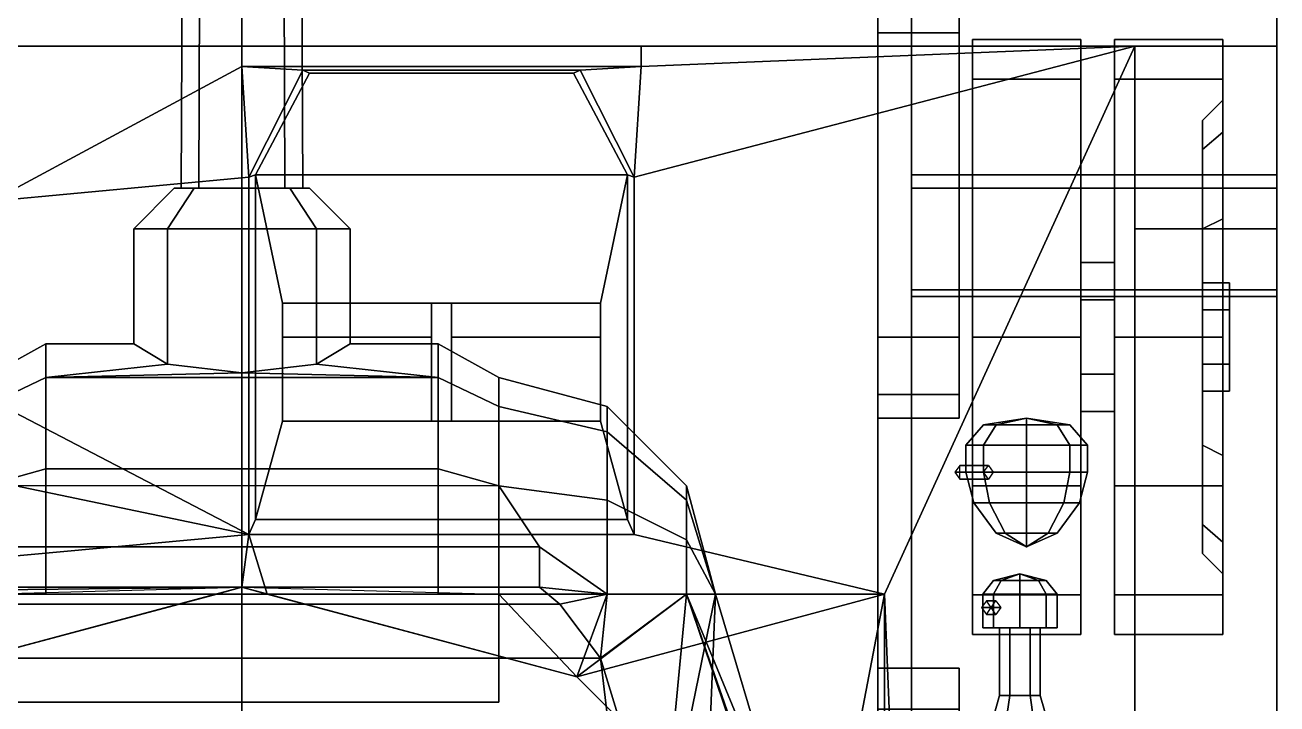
# Model space of a CAD drawing. Header units: millimetres. Extents: x -1.5 to 3, y -11.1 to 7.4.
# Drawn here: x -0.321 to 1.53, y 1.397 to 2.401 of the extents above; entities that cross this region are included whole.
import ezdxf

# ---------------------------------------------------------------- set-up
doc = ezdxf.new("R2010")
doc.units = ezdxf.units.MM
for name, color, linetype in [('gun', 1, 'Continuous'), ('mantlet', 5, 'Continuous'), ('mudguards', 6, 'Continuous'), ('tracks', 3, 'Continuous'), ('turret', 2, 'Continuous'), ('wheel', 2, 'Continuous')]:
    doc.layers.add(name, color=color, linetype=linetype)

msp = doc.modelspace()

# ---------------------------------------------------------------- linework, layer by layer
for points in [[(0.94, 2.37, 1.1), (0.94, 2.94, 0.77), (-0.94, 2.94, 0.77), (-0.94, 2.37, 1.1)], [(0.94, -2.96, 0.89), (0.94, -2.47, 0.4), (0.94, 2.47, 0.4), (0.94, 2.94, 0.67)], [(0.94, -2.7338, 1.08), (0.94, -2.96, 0.89), (0.94, 2.94, 0.77), (0.94, 2.4045, 1.08)], [(0.94, -2.96, 0.89), (0.94, 2.94, 0.67), (0.94, 2.94, 0.77), (0.94, -2.96, 0.89)], [(0.94, 2.47, 0.4), (0.94, -2.47, 0.4), (-0.94, -2.47, 0.4), (-0.94, 2.47, 0.4)], [(1.06, 2.39, 0.59), (1.06, 2.4506, 0.555), (0.94, 2.4506, 0.555), (0.94, 2.39, 0.59)], [(1.06, 2.4506, 0.485), (1.06, 2.39, 0.45), (0.94, 2.39, 0.45), (0.94, 2.4506, 0.485)], [(1.06, 2.4506, 0.555), (1.06, 2.39, 0.59), (1.06, 2.37, 0.45), (1.06, 2.39, 0.45)], [(1.06, 2.4506, 0.485), (1.06, 2.4506, 0.555), (1.06, 2.39, 0.45), (1.06, 2.4506, 0.485)], [(0.94, 2.39, 0.59), (0.94, 1.94, 0.59), (1.06, 1.94, 0.59), (1.06, 2.39, 0.59)], [(1.06, 2.39, 0.45), (1.06, 2.37, 0.45), (0.94, 2.37, 0.45), (0.94, 2.39, 0.45)], [(1.06, 1.94, 0.59), (1.06, 1.94, 0.35), (1.06, 2.37, 0.45), (1.06, 2.39, 0.59)], [(-0.43, 2.37, 1.1), (-0.37, 2.1411, 1.23), (0, 2.34, 1.117), (0, 2.37, 1.1)], [(0, 2.37, 1.1), (0, 2.34, 1.117), (0, 2.34, 1.15), (0, 2.37, 1.13)], [(0, 2.37, 1.13), (0, 2.34, 1.15), (0.59, 2.34, 1.15), (0.59, 2.37, 1.13)], [(0.59, 2.37, 1.13), (0.59, 2.37, 1.1), (0, 2.37, 1.1), (0, 2.37, 1.13)], [(0.58, 2.1763, 1.21), (0.58, 1.648, 1.51), (0.95, 1.56, 1.56), (1.32, 2.37, 1.1)], [(0.59, 2.34, 1.117), (0.58, 2.1763, 1.21), (1.32, 2.37, 1.1)], [(0.59, 2.34, 1.15), (0.59, 2.34, 1.117), (0.59, 2.37, 1.1), (0.59, 2.37, 1.13)], [(0.59, 2.37, 1.1), (0.59, 2.34, 1.117), (1.32, 2.37, 1.1)], [(1.06, 2.37, 0.45), (1.06, 1.94, 0.35), (0.94, 1.94, 0.35), (0.94, 2.37, 0.45)], [(0.99, 0.58, 1.5103), (1.32, -2.71, 1.1), (1.32, 2.37, 1.1), (0.95, 1.56, 1.56)], [(-0.37, 2.1411, 1.23), (-0.37, 2.1411, 1.23), (0.01, 2.1763, 1.21), (0, 2.34, 1.117)], [(0, 2.34, 1.15), (0, 2.34, 1.117), (0.59, 2.34, 1.117), (0.59, 2.34, 1.15)], [(0, 2.34, 1.117), (0.09, 2.3348, 1.12), (0.5, 2.3348, 1.12), (0.59, 2.34, 1.117)], [(0, 2.34, 1.117), (0.01, 2.1763, 1.21), (0.09, 2.3348, 1.12)], [(0.1, 2.33, 1.14), (0.09, 2.3348, 1.12), (0.01, 2.1763, 1.21), (0.02, 2.18, 1.23)], [(0.49, 2.33, 1.14), (0.5, 2.3348, 1.12), (0.09, 2.3348, 1.12), (0.1, 2.33, 1.14)], [(0.58, 2.1763, 1.21), (0.5, 2.3348, 1.12), (0.49, 2.33, 1.14), (0.57, 2.18, 1.23)], [(0.5, 2.3348, 1.12), (0.58, 2.1763, 1.21), (0.59, 2.34, 1.117)], [(0.57, 2.18, 1.23), (0.49, 2.33, 1.14), (0.1, 2.33, 1.14), (0.02, 2.18, 1.23)], [(-0.37, 2.1411, 1.23), (-0.43, 1.877, 1.38), (0.01, 1.648, 1.51), (0.01, 2.1763, 1.21)], [(0.02, 2.18, 1.23), (0.01, 2.1763, 1.21), (0.01, 1.648, 1.51), (0.02, 1.67, 1.51)], [(0.57, 1.67, 1.51), (0.57, 2.18, 1.23), (0.02, 2.18, 1.23), (0.02, 1.67, 1.51)], [(0.02, 2.18, 1.23), (0.02, 1.67, 1.51), (0.06, 1.8157, 1.43), (0.06, 1.99, 1.3343)], [(0.02, 2.18, 1.23), (0.06, 1.99, 1.3343), (0.53, 1.99, 1.3343), (0.57, 2.18, 1.23)], [(0.53, 1.99, 1.3343), (0.53, 1.8157, 1.43), (0.57, 1.67, 1.51), (0.57, 2.18, 1.23)], [(0.58, 1.648, 1.51), (0.58, 2.1763, 1.21), (0.57, 2.18, 1.23), (0.57, 1.67, 1.51)], [(0.94, 2.155, 0.4), (0.94, 1.94, 0.35), (0.94, 1.8551, 0.3851), (0.94, 1.849, 0.4)], [(1.32, 2.1, 1.1), (1.32, 0.75, 1.1), (1.32, 0.75, 1.27), (1.32, 2.1, 1.27)], [(1.53, 2.1, 1.27), (1.53, 2.1, 1.1), (1.32, 2.1, 1.1), (1.32, 2.1, 1.27)], [(1.32, 2.1, 1.27), (1.32, 0.75, 1.27), (1.53, 0.75, 1.27), (1.53, 2.1, 1.27)], [(1.53, 0.75, 1.27), (1.53, 0.75, 1.1), (1.53, 2.1, 1.1), (1.53, 2.1, 1.27)], [(0.06, 1.99, 1.4), (0.06, 1.99, 1.3343), (0.06, 1.8157, 1.43), (0.06, 1.94, 1.43)], [(0.28, 1.94, 1.43), (0.28, 1.99, 1.4), (0.06, 1.99, 1.4), (0.06, 1.94, 1.43)], [(0.28, 1.99, 1.4), (0.28, 1.99, 1.3343), (0.06, 1.99, 1.3343), (0.06, 1.99, 1.4)], [(0.28, 1.8157, 1.43), (0.28, 1.99, 1.3343), (0.28, 1.99, 1.4), (0.28, 1.94, 1.43)], [(0.28, 1.99, 1.3343), (0.28, 1.8157, 1.43), (0.31, 1.8157, 1.43), (0.31, 1.99, 1.3343)], [(0.53, 1.94, 1.43), (0.53, 1.99, 1.4), (0.31, 1.99, 1.4), (0.31, 1.94, 1.43)], [(0.31, 1.99, 1.4), (0.31, 1.99, 1.3343), (0.31, 1.8157, 1.43), (0.31, 1.94, 1.43)], [(0.53, 1.99, 1.4), (0.53, 1.99, 1.3343), (0.31, 1.99, 1.3343), (0.31, 1.99, 1.4)], [(0.53, 1.8157, 1.43), (0.53, 1.99, 1.3343), (0.53, 1.99, 1.4), (0.53, 1.94, 1.43)], [(0.06, 1.94, 1.43), (0.06, 1.8157, 1.43), (0.28, 1.8157, 1.43), (0.28, 1.94, 1.43)], [(0.31, 1.94, 1.43), (0.31, 1.8157, 1.43), (0.53, 1.8157, 1.43), (0.53, 1.94, 1.43)], [(1.06, 1.8551, 0.5549), (1.06, 1.94, 0.59), (0.94, 1.94, 0.59), (0.94, 1.8551, 0.5549)], [(1.06, 1.94, 0.35), (1.06, 1.8551, 0.3851), (0.94, 1.8551, 0.3851), (0.94, 1.94, 0.35)], [(1.06, 1.8551, 0.3851), (1.06, 1.94, 0.35), (1.06, 1.94, 0.59), (1.06, 1.8551, 0.5549)], [(0.01, 1.648, 1.51), (-0.43, 1.877, 1.38), (-0.58, 1.7713, 1.44)], [(1.06, 1.82, 0.47), (1.06, 1.8551, 0.5549), (0.94, 1.8551, 0.5549), (0.94, 1.82, 0.47)], [(1.06, 1.8551, 0.3851), (1.06, 1.82, 0.47), (0.94, 1.82, 0.47), (0.94, 1.8551, 0.3851)], [(1.06, 1.82, 0.47), (1.06, 1.8551, 0.3851), (1.06, 1.8551, 0.5549), (1.06, 1.82, 0.47)], [(0.06, 1.8157, 1.43), (0.02, 1.67, 1.51), (0.57, 1.67, 1.51), (0.53, 1.8157, 1.43)], [(1.16, 1.82, 1.52), (1.115, 1.81, 1.475), (1.0964, 1.81, 1.52), (1.16, 1.82, 1.52)], [(1.16, 1.82, 1.52), (1.0964, 1.81, 1.52), (1.115, 1.81, 1.565), (1.16, 1.82, 1.52)], [(1.16, 1.82, 1.52), (1.16, 1.81, 1.4564), (1.115, 1.81, 1.475), (1.16, 1.82, 1.52)], [(1.16, 1.82, 1.52), (1.115, 1.81, 1.565), (1.16, 1.81, 1.5836), (1.16, 1.82, 1.52)], [(1.16, 1.82, 1.52), (1.2236, 1.81, 1.52), (1.205, 1.81, 1.475), (1.16, 1.82, 1.52)], [(1.16, 1.82, 1.52), (1.205, 1.81, 1.475), (1.16, 1.81, 1.4564), (1.16, 1.82, 1.52)], [(1.16, 1.82, 1.52), (1.16, 1.81, 1.5836), (1.205, 1.81, 1.565), (1.16, 1.82, 1.52)], [(1.16, 1.82, 1.52), (1.205, 1.81, 1.565), (1.2236, 1.81, 1.52), (1.16, 1.82, 1.52)], [(1.115, 1.81, 1.475), (1.0964, 1.78, 1.4564), (1.07, 1.78, 1.52), (1.0964, 1.81, 1.52)], [(1.0964, 1.81, 1.52), (1.07, 1.78, 1.52), (1.0964, 1.78, 1.5836), (1.115, 1.81, 1.565)], [(1.16, 1.81, 1.4564), (1.16, 1.78, 1.43), (1.0964, 1.78, 1.4564), (1.115, 1.81, 1.475)], [(1.115, 1.81, 1.565), (1.0964, 1.78, 1.5836), (1.16, 1.78, 1.61), (1.16, 1.81, 1.5836)], [(1.205, 1.81, 1.475), (1.2236, 1.78, 1.4564), (1.16, 1.78, 1.43), (1.16, 1.81, 1.4564)], [(1.16, 1.81, 1.5836), (1.16, 1.78, 1.61), (1.2236, 1.78, 1.5836), (1.205, 1.81, 1.565)], [(1.2236, 1.81, 1.52), (1.25, 1.78, 1.52), (1.2236, 1.78, 1.4564), (1.205, 1.81, 1.475)], [(1.205, 1.81, 1.565), (1.2236, 1.78, 1.5836), (1.25, 1.78, 1.52), (1.2236, 1.81, 1.52)], [(1.0964, 1.78, 1.5836), (1.07, 1.78, 1.52), (1.07, 1.74, 1.52), (1.0964, 1.74, 1.5836)], [(1.07, 1.78, 1.52), (1.0964, 1.78, 1.4564), (1.0964, 1.74, 1.4564), (1.07, 1.74, 1.52)], [(1.16, 1.78, 1.61), (1.0964, 1.78, 1.5836), (1.0964, 1.74, 1.5836), (1.16, 1.74, 1.61)], [(1.0964, 1.78, 1.4564), (1.16, 1.78, 1.43), (1.16, 1.74, 1.43), (1.0964, 1.74, 1.4564)], [(1.2236, 1.78, 1.5836), (1.16, 1.78, 1.61), (1.16, 1.74, 1.61), (1.2236, 1.74, 1.5836)], [(1.16, 1.78, 1.43), (1.2236, 1.78, 1.4564), (1.2236, 1.74, 1.4564), (1.16, 1.74, 1.43)], [(1.25, 1.78, 1.52), (1.2236, 1.78, 1.5836), (1.2236, 1.74, 1.5836), (1.25, 1.74, 1.52)], [(1.2236, 1.78, 1.4564), (1.25, 1.78, 1.52), (1.25, 1.74, 1.52), (1.2236, 1.74, 1.4564)], [(0.01, 1.648, 1.51), (-0.58, 1.7713, 1.44), (-0.95, 1.56, 1.56)], [(1.0964, 1.74, 1.4705), (1.1034, 1.75, 1.4634), (1.061, 1.75, 1.421), (1.0539, 1.74, 1.4281)], [(1.1034, 1.73, 1.4634), (1.0964, 1.74, 1.4705), (1.0539, 1.74, 1.4281), (1.061, 1.73, 1.421)], [(1.1034, 1.75, 1.4634), (1.1105, 1.74, 1.4564), (1.061, 1.74, 1.4069), (1.061, 1.75, 1.421)], [(1.1105, 1.74, 1.4564), (1.1034, 1.73, 1.4634), (1.061, 1.73, 1.421), (1.061, 1.74, 1.4069)], [(1.0821, 1.695, 1.52), (1.07, 1.74, 1.52), (1.0964, 1.74, 1.4564), (1.1049, 1.695, 1.4649)], [(1.1049, 1.695, 1.5751), (1.0964, 1.74, 1.5836), (1.07, 1.74, 1.52), (1.0821, 1.695, 1.52)], [(1.1049, 1.695, 1.4649), (1.0964, 1.74, 1.4564), (1.16, 1.74, 1.43), (1.16, 1.695, 1.4421)], [(1.16, 1.695, 1.5979), (1.16, 1.74, 1.61), (1.0964, 1.74, 1.5836), (1.1049, 1.695, 1.5751)], [(1.16, 1.695, 1.4421), (1.16, 1.74, 1.43), (1.2236, 1.74, 1.4564), (1.2151, 1.695, 1.4649)], [(1.2151, 1.695, 1.5751), (1.2236, 1.74, 1.5836), (1.16, 1.74, 1.61), (1.16, 1.695, 1.5979)], [(1.2151, 1.695, 1.4649), (1.2236, 1.74, 1.4564), (1.25, 1.74, 1.52), (1.2379, 1.695, 1.52)], [(1.2379, 1.695, 1.52), (1.25, 1.74, 1.52), (1.2236, 1.74, 1.5836), (1.2151, 1.695, 1.5751)], [(1.115, 1.65, 1.52), (1.0821, 1.695, 1.52), (1.1049, 1.695, 1.4649), (1.1282, 1.65, 1.4882)], [(1.1282, 1.65, 1.5518), (1.1049, 1.695, 1.5751), (1.0821, 1.695, 1.52), (1.115, 1.65, 1.52)], [(1.1282, 1.65, 1.4882), (1.1049, 1.695, 1.4649), (1.16, 1.695, 1.4421), (1.16, 1.65, 1.475)], [(1.16, 1.65, 1.565), (1.16, 1.695, 1.5979), (1.1049, 1.695, 1.5751), (1.1282, 1.65, 1.5518)], [(1.16, 1.65, 1.475), (1.16, 1.695, 1.4421), (1.2151, 1.695, 1.4649), (1.1918, 1.65, 1.4882)], [(1.1918, 1.65, 1.5518), (1.2151, 1.695, 1.5751), (1.16, 1.695, 1.5979), (1.16, 1.65, 1.565)], [(1.1918, 1.65, 1.4882), (1.2151, 1.695, 1.4649), (1.2379, 1.695, 1.52), (1.205, 1.65, 1.52)], [(1.205, 1.65, 1.52), (1.2379, 1.695, 1.52), (1.2151, 1.695, 1.5751), (1.1918, 1.65, 1.5518)], [(0.02, 1.67, 1.51), (0.01, 1.648, 1.51), (0.58, 1.648, 1.51), (0.57, 1.67, 1.51)], [(0, 1.57, 1.5543), (0.01, 1.648, 1.51), (-0.95, 1.56, 1.56)], [(0.0373, 1.56, 1.56), (0.01, 1.648, 1.51), (0, 1.57, 1.5543)], [(0.01, 1.648, 1.51), (0.0373, 1.56, 1.56), (0.95, 1.56, 1.56), (0.58, 1.648, 1.51)], [(1.16, 1.63, 1.52), (1.115, 1.65, 1.52), (1.1282, 1.65, 1.4882), (1.16, 1.63, 1.52)], [(1.16, 1.63, 1.52), (1.1282, 1.65, 1.5518), (1.115, 1.65, 1.52), (1.16, 1.63, 1.52)], [(1.16, 1.63, 1.52), (1.1282, 1.65, 1.4882), (1.16, 1.65, 1.475), (1.16, 1.63, 1.52)], [(1.16, 1.63, 1.52), (1.16, 1.65, 1.565), (1.1282, 1.65, 1.5518), (1.16, 1.63, 1.52)], [(1.16, 1.63, 1.52), (1.16, 1.65, 1.475), (1.1918, 1.65, 1.4882), (1.16, 1.63, 1.52)], [(1.16, 1.63, 1.52), (1.1918, 1.65, 1.4882), (1.205, 1.65, 1.52), (1.16, 1.63, 1.52)], [(1.16, 1.63, 1.52), (1.205, 1.65, 1.52), (1.1918, 1.65, 1.5518), (1.16, 1.63, 1.52)], [(1.16, 1.63, 1.52), (1.1918, 1.65, 1.5518), (1.16, 1.65, 1.565), (1.16, 1.63, 1.52)], [(1.1111, 1.58, 1.34), (1.095, 1.56, 1.34), (1.1111, 1.56, 1.3789), (1.1225, 1.58, 1.3675)], [(1.1225, 1.58, 1.3125), (1.1111, 1.56, 1.3011), (1.095, 1.56, 1.34), (1.1111, 1.58, 1.34)], [(1.15, 1.59, 1.34), (1.1111, 1.58, 1.34), (1.1225, 1.58, 1.3675), (1.15, 1.59, 1.34)], [(1.15, 1.59, 1.34), (1.1225, 1.58, 1.3125), (1.1111, 1.58, 1.34), (1.15, 1.59, 1.34)], [(1.1225, 1.58, 1.3675), (1.1111, 1.56, 1.3789), (1.15, 1.56, 1.395), (1.15, 1.58, 1.3789)], [(1.15, 1.58, 1.3011), (1.15, 1.56, 1.285), (1.1111, 1.56, 1.3011), (1.1225, 1.58, 1.3125)], [(1.15, 1.59, 1.34), (1.1225, 1.58, 1.3675), (1.15, 1.58, 1.3789), (1.15, 1.59, 1.34)], [(1.15, 1.59, 1.34), (1.15, 1.58, 1.3011), (1.1225, 1.58, 1.3125), (1.15, 1.59, 1.34)], [(1.15, 1.59, 1.34), (1.15, 1.58, 1.3789), (1.1775, 1.58, 1.3675), (1.15, 1.59, 1.34)], [(1.15, 1.59, 1.34), (1.1775, 1.58, 1.3675), (1.1889, 1.58, 1.34), (1.15, 1.59, 1.34)], [(1.15, 1.59, 1.34), (1.1889, 1.58, 1.34), (1.1775, 1.58, 1.3125), (1.15, 1.59, 1.34)], [(1.15, 1.59, 1.34), (1.1775, 1.58, 1.3125), (1.15, 1.58, 1.3011), (1.15, 1.59, 1.34)], [(1.15, 1.58, 1.3789), (1.15, 1.56, 1.395), (1.1889, 1.56, 1.3789), (1.1775, 1.58, 1.3675)], [(1.1775, 1.58, 1.3125), (1.1889, 1.56, 1.3011), (1.15, 1.56, 1.285), (1.15, 1.58, 1.3011)], [(1.1775, 1.58, 1.3675), (1.1889, 1.56, 1.3789), (1.205, 1.56, 1.34), (1.1889, 1.58, 1.34)], [(1.1889, 1.58, 1.34), (1.205, 1.56, 1.34), (1.1889, 1.56, 1.3011), (1.1775, 1.58, 1.3125)], [(0, 1.57, 1.5543), (-0.95, 1.56, 1.56), (-0.0373, 1.56, 1.56)], [(-0.0373, 1.56, 1.56), (-0.95, 1.56, 1.56), (-0.495, 1.4374, 1.56)], [(0.95, 1.56, 1.56), (0.95, 1.56, 1.56), (0.0373, 1.56, 1.56), (0.495, 1.4374, 1.56)], [(0.95, 1.56, 1.56), (0.95, 1.56, 1.56), (0.495, 1.4374, 1.56), (0.8574, 1.075, 1.56)], [(0.95, 1.56, 1.56), (0.95, 1.56, 1.56), (0.8574, 1.075, 1.56), (0.95, 0.7293, 1.56)], [(0.95, 1.56, 1.56), (0.95, 1.56, 1.56), (0.95, 0.7293, 1.56), (0.99, 0.58, 1.5103)], [(1.1111, 1.51, 1.3011), (1.095, 1.51, 1.34), (1.095, 1.56, 1.34), (1.1111, 1.56, 1.3011)], [(1.095, 1.51, 1.34), (1.1111, 1.51, 1.3789), (1.1111, 1.56, 1.3789), (1.095, 1.56, 1.34)], [(1.15, 1.51, 1.285), (1.1111, 1.51, 1.3011), (1.1111, 1.56, 1.3011), (1.15, 1.56, 1.285)], [(1.1111, 1.51, 1.3789), (1.15, 1.51, 1.395), (1.15, 1.56, 1.395), (1.1111, 1.56, 1.3789)], [(1.1889, 1.51, 1.3011), (1.15, 1.51, 1.285), (1.15, 1.56, 1.285), (1.1889, 1.56, 1.3011)], [(1.15, 1.51, 1.395), (1.1889, 1.51, 1.3789), (1.1889, 1.56, 1.3789), (1.15, 1.56, 1.395)], [(1.205, 1.51, 1.34), (1.1889, 1.51, 1.3011), (1.1889, 1.56, 1.3011), (1.205, 1.56, 1.34)], [(1.1889, 1.51, 1.3789), (1.205, 1.51, 1.34), (1.205, 1.56, 1.34), (1.1889, 1.56, 1.3789)], [(1.1076, 1.54, 1.3117), (1.1146, 1.55, 1.3046), (1.1005, 1.55, 1.2905), (1.0934, 1.54, 1.2976)], [(1.1146, 1.53, 1.3046), (1.1076, 1.54, 1.3117), (1.0934, 1.54, 1.2976), (1.1005, 1.53, 1.2905)], [(1.1146, 1.55, 1.3046), (1.1217, 1.54, 1.2976), (1.1076, 1.54, 1.2834), (1.1005, 1.55, 1.2905)], [(1.1217, 1.54, 1.2976), (1.1146, 1.53, 1.3046), (1.1005, 1.53, 1.2905), (1.1076, 1.54, 1.2834)], [(1.1889, 1.51, 1.3011), (1.095, 1.51, 1.34), (1.1111, 1.51, 1.3011), (1.15, 1.51, 1.285)], [(1.205, 1.51, 1.34), (1.1111, 1.51, 1.3789), (1.095, 1.51, 1.34), (1.1889, 1.51, 1.3011)], [(1.1889, 1.51, 1.3789), (1.15, 1.51, 1.395), (1.1111, 1.51, 1.3789), (1.205, 1.51, 1.34)], [(1.135, 1.41, 1.314), (1.12, 1.41, 1.34), (1.12, 1.51, 1.34), (1.135, 1.51, 1.314)], [(1.12, 1.41, 1.34), (1.135, 1.41, 1.366), (1.135, 1.51, 1.366), (1.12, 1.51, 1.34)], [(1.165, 1.41, 1.314), (1.135, 1.41, 1.314), (1.135, 1.51, 1.314), (1.165, 1.51, 1.314)], [(1.135, 1.41, 1.366), (1.165, 1.41, 1.366), (1.165, 1.51, 1.366), (1.135, 1.51, 1.366)], [(1.18, 1.41, 1.34), (1.165, 1.41, 1.314), (1.165, 1.51, 1.314), (1.18, 1.51, 1.34)], [(1.165, 1.41, 1.366), (1.18, 1.41, 1.34), (1.18, 1.51, 1.34), (1.165, 1.51, 1.366)], [(1.06, 1.4506, 0.555), (1.06, 1.4506, 0.485), (0.94, 1.4506, 0.485), (0.94, 1.4506, 0.555)], [(1.06, 1.4506, 0.485), (1.06, 1.39, 0.45), (0.94, 1.39, 0.45), (0.94, 1.4506, 0.485)], [(1.06, 1.39, 0.59), (1.06, 1.4506, 0.555), (0.94, 1.4506, 0.555), (0.94, 1.39, 0.59)], [(1.06, 1.4506, 0.485), (1.06, 1.4506, 0.555), (1.06, 1.39, 0.45), (1.06, 1.4506, 0.485)], [(1.06, 1.4506, 0.555), (1.06, 1.39, 0.59), (1.06, 1.37, 0.45), (1.06, 1.39, 0.45)], [(1.135, 1.41, 1.366), (1.12, 1.41, 1.34), (1.1, 1.34, 1.34), (1.125, 1.34, 1.3833)], [(1.12, 1.41, 1.34), (1.135, 1.41, 1.314), (1.125, 1.34, 1.2967), (1.1, 1.34, 1.34)], [(1.165, 1.41, 1.366), (1.135, 1.41, 1.366), (1.125, 1.34, 1.3833), (1.175, 1.34, 1.3833)], [(1.135, 1.41, 1.314), (1.165, 1.41, 1.314), (1.175, 1.34, 1.2967), (1.125, 1.34, 1.2967)], [(1.18, 1.41, 1.34), (1.165, 1.41, 1.366), (1.175, 1.34, 1.3833), (1.2, 1.34, 1.34)], [(1.165, 1.41, 1.314), (1.18, 1.41, 1.34), (1.2, 1.34, 1.34), (1.175, 1.34, 1.2967)]]:
    msp.add_3dface(points)
at = {"layer": 'gun'}
for points in [[(-0.0636, 2.16, 1.9464), (-0.09, 2.16, 2.01), (-0.075, 5.29, 2.01), (-0.053, 5.29, 1.957)], [(-0.09, 2.16, 2.01), (-0.0636, 2.16, 2.0736), (-0.053, 5.29, 2.063), (-0.075, 5.29, 2.01)], [(0, 2.16, 1.92), (-0.0636, 2.16, 1.9464), (-0.053, 5.29, 1.957), (0, 5.29, 1.935)], [(-0.0636, 2.16, 2.0736), (0, 2.16, 2.1), (0, 5.29, 2.085), (-0.053, 5.29, 2.063)], [(0.0636, 2.16, 1.9464), (0, 2.16, 1.92), (0, 5.29, 1.935), (0.053, 5.29, 1.957)], [(0, 2.16, 2.1), (0.0636, 2.16, 2.0736), (0.053, 5.29, 2.063), (0, 5.29, 2.085)], [(0.09, 2.16, 2.01), (0.0636, 2.16, 1.9464), (0.053, 5.29, 1.957), (0.075, 5.29, 2.01)], [(0.0636, 2.16, 2.0736), (0.09, 2.16, 2.01), (0.075, 5.29, 2.01), (0.053, 5.29, 2.063)]]:
    msp.add_3dface(points, dxfattribs=at)
at = {"layer": 'mantlet', "extrusion": (-1, 0, 0)}
for p, q in [((-0.11, 1.93, 2.01), (-0.11, 1.93, 2.01)), ((0.11, 1.93, 2.01), (0.11, 1.93, 2.01))]:
    msp.add_line(p, q, dxfattribs=at)
at = {"layer": 'mantlet'}
for points in [[(-0.11, 2.1, 1.8969), (-0.16, 2.1, 2.01), (-0.1, 2.16, 2.01), (-0.0707, 2.16, 1.9393)], [(-0.16, 2.1, 2.01), (-0.11, 2.1, 2.1231), (-0.0707, 2.16, 2.0807), (-0.1, 2.16, 2.01)], [(0, 2.1, 1.85), (-0.11, 2.1, 1.8969), (-0.0707, 2.16, 1.9393), (0, 2.16, 1.91)], [(-0.11, 2.1, 2.1231), (0, 2.1, 2.17), (0, 2.16, 2.11), (-0.0707, 2.16, 2.0807)], [(-0.1, 2.16, 2.01), (-0.0707, 2.16, 2.0807), (-0.0636, 2.16, 2.0736), (-0.09, 2.16, 2.01)], [(-0.0707, 2.16, 1.9393), (-0.1, 2.16, 2.01), (-0.09, 2.16, 2.01), (-0.0636, 2.16, 1.9464)], [(-0.0707, 2.16, 2.0807), (0, 2.16, 2.11), (0, 2.16, 2.1), (-0.0636, 2.16, 2.0736)], [(0, 2.16, 1.91), (-0.0707, 2.16, 1.9393), (-0.0636, 2.16, 1.9464), (0, 2.16, 1.92)], [(0.11, 2.1, 1.8969), (0, 2.1, 1.85), (0, 2.16, 1.91), (0.0707, 2.16, 1.9393)], [(0, 2.1, 2.17), (0.11, 2.1, 2.1231), (0.0707, 2.16, 2.0807), (0, 2.16, 2.11)], [(0.0707, 2.16, 1.9393), (0, 2.16, 1.91), (0, 2.16, 1.92), (0.0636, 2.16, 1.9464)], [(0, 2.16, 2.11), (0.0707, 2.16, 2.0807), (0.0636, 2.16, 2.0736), (0, 2.16, 2.1)], [(0.1, 2.16, 2.01), (0.0707, 2.16, 1.9393), (0.0636, 2.16, 1.9464), (0.09, 2.16, 2.01)], [(0.0707, 2.16, 2.0807), (0.1, 2.16, 2.01), (0.09, 2.16, 2.01), (0.0636, 2.16, 2.0736)], [(0.16, 2.1, 2.01), (0.11, 2.1, 1.8969), (0.0707, 2.16, 1.9393), (0.1, 2.16, 2.01)], [(0.11, 2.1, 2.1231), (0.16, 2.1, 2.01), (0.1, 2.16, 2.01), (0.0707, 2.16, 2.0807)], [(-0.11, 2.1, 2.1231), (-0.16, 2.1, 2.01), (-0.16, 1.93, 2.01), (-0.11, 1.8997, 2.1231)], [(-0.16, 2.1, 2.01), (-0.11, 2.1, 1.8969), (-0.11, 1.8997, 1.8969), (-0.16, 1.93, 2.01)], [(0, 2.1, 2.17), (-0.11, 2.1, 2.1231), (-0.11, 1.8997, 2.1231), (0, 1.8871, 2.17)], [(-0.11, 2.1, 1.8969), (0, 2.1, 1.85), (0, 1.8871, 1.85), (-0.11, 1.8997, 1.8969)], [(0.11, 2.1, 2.1231), (0, 2.1, 2.17), (0, 1.8871, 2.17), (0.11, 1.8997, 2.1231)], [(0, 2.1, 1.85), (0.11, 2.1, 1.8969), (0.11, 1.8997, 1.8969), (0, 1.8871, 1.85)], [(0.16, 2.1, 2.01), (0.11, 2.1, 2.1231), (0.11, 1.8997, 2.1231), (0.16, 1.93, 2.01)], [(0.11, 2.1, 1.8969), (0.16, 2.1, 2.01), (0.16, 1.93, 2.01), (0.11, 1.8997, 1.8969)], [(-0.29, 1.8804, 2.195), (-0.29, 1.93, 2.01), (-0.38, 1.88, 2.01), (-0.38, 1.8371, 2.17)], [(-0.29, 1.93, 2.01), (-0.29, 1.8804, 1.825), (-0.38, 1.8371, 1.85), (-0.38, 1.88, 2.01)], [(-0.11, 1.8997, 2.1231), (-0.16, 1.93, 2.01), (-0.29, 1.93, 2.01), (-0.29, 1.8804, 2.195)], [(-0.16, 1.93, 2.01), (-0.11, 1.8997, 1.8969), (-0.29, 1.8804, 1.825), (-0.29, 1.93, 2.01)], [(0.29, 1.8804, 2.195), (0.29, 1.93, 2.01), (0.16, 1.93, 2.01), (0.11, 1.8997, 2.1231)], [(0.29, 1.93, 2.01), (0.29, 1.8804, 1.825), (0.11, 1.8997, 1.8969), (0.16, 1.93, 2.01)], [(0.38, 1.8371, 2.17), (0.38, 1.88, 2.01), (0.29, 1.93, 2.01), (0.29, 1.8804, 2.195)], [(0.38, 1.88, 2.01), (0.38, 1.8371, 1.85), (0.29, 1.8804, 1.825), (0.29, 1.93, 2.01)], [(0, 1.8871, 2.17), (0, 1.8871, 2.17), (-0.11, 1.8997, 2.1231), (-0.29, 1.8804, 2.195)], [(-0.11, 1.8997, 1.8969), (0, 1.8871, 1.85), (-0.29, 1.8804, 1.825)], [(0.29, 1.8804, 2.195), (0.29, 1.8804, 2.195), (0.11, 1.8997, 2.1231), (0, 1.8871, 2.17)], [(0.11, 1.8997, 1.8969), (0.29, 1.8804, 1.825), (0, 1.8871, 1.85)], [(-0.29, 1.8804, 1.825), (-0.29, 1.745, 1.71), (-0.38, 1.72, 1.7329), (-0.38, 1.8371, 1.85)], [(-0.29, 1.745, 2.31), (-0.29, 1.8804, 2.195), (-0.38, 1.8371, 2.17), (-0.38, 1.72, 2.2871)], [(0.29, 1.8804, 2.195), (0.29, 1.8804, 2.195), (0, 1.8871, 2.17), (-0.29, 1.8804, 2.195)], [(0, 1.8871, 1.85), (0.29, 1.8804, 1.825), (-0.29, 1.8804, 1.825)], [(0.29, 1.745, 2.31), (0.29, 1.8804, 2.195), (-0.29, 1.8804, 2.195), (-0.29, 1.745, 2.31)], [(0.29, 1.8804, 1.825), (0.29, 1.745, 1.71), (-0.29, 1.745, 1.71), (-0.29, 1.8804, 1.825)], [(0.38, 1.72, 2.2871), (0.38, 1.8371, 2.17), (0.29, 1.8804, 2.195), (0.29, 1.745, 2.31)], [(0.38, 1.8371, 1.85), (0.38, 1.72, 1.7329), (0.29, 1.745, 1.71), (0.29, 1.8804, 1.825)], [(-0.29, 1.56, 2.33), (-0.29, 1.745, 2.31), (-0.38, 1.72, 2.2871), (-0.38, 1.56, 2.33)], [(-0.29, 1.745, 1.71), (-0.29, 1.56, 1.69), (-0.38, 1.56, 1.69), (-0.38, 1.72, 1.7329)], [(0.29, 1.56, 2.33), (0.29, 1.745, 2.31), (-0.29, 1.745, 2.31), (-0.29, 1.56, 2.33)], [(0.29, 1.745, 1.71), (0.29, 1.56, 1.69), (-0.29, 1.56, 1.69), (-0.29, 1.745, 1.71)], [(0.38, 1.56, 2.33), (0.38, 1.72, 2.2871), (0.29, 1.745, 2.31), (0.29, 1.56, 2.33)], [(0.38, 1.72, 1.7329), (0.38, 1.56, 1.69), (0.29, 1.56, 1.69), (0.29, 1.745, 1.71)], [(0.38, 1.4, 2.2871), (0.38, 1.56, 2.33), (-0.38, 1.56, 2.33), (-0.38, 1.4, 2.2871)], [(0.38, 1.56, 1.69), (0.38, 1.4, 1.7329), (-0.38, 1.4, 1.7329), (-0.38, 1.56, 1.69)]]:
    msp.add_3dface(points, dxfattribs=at)
at = {"layer": 'mudguards', "extrusion": (-1, 0, 0)}
for p, q in [((0, 7.433, -11.0701), (0, -3.2589, -11.0701)), ((0, -3.2589, -19.2133), (0, 7.433, -19.2133)), ((0, 3.655, 2.606), (0, -3.1074, 2.606)), ((0, -3.1074, -5.94), (0, 3.655, -5.94))]:
    msp.add_line(p, q, dxfattribs=at)
at = {"layer": 'mudguards'}
for points in [[(0.94, 2.86, 1.08), (0.94, 2.4045, 1.08), (0.94, 2.37, 1.1), (0.94, 2.88, 1.1)], [(0.94, 2.88, 1.1), (0.94, 2.37, 1.1), (1.53, 2.37, 1.1), (1.53, 2.88, 1.1)], [(1.53, -2.71, 1.1), (1.53, -2.74, 1.08), (1.53, 2.86, 1.08), (1.53, 2.88, 1.1)], [(1.53, 2.86, 1.08), (1.53, -2.74, 1.08), (0.94, -2.7338, 1.08), (0.94, 2.86, 1.08)], [(1.32, 2.37, 1.1), (1.32, 2.1, 1.1), (1.53, 2.1, 1.1), (1.53, 2.37, 1.1)]]:
    msp.add_3dface(points, dxfattribs=at)
at = {"layer": 'tracks'}
for points in [[(0.99, 2.81, 0.34), (0.99, 2.18, 0.05), (0.99, 2.16, 0.08), (0.99, 2.78, 0.38)], [(1.53, 2.81, 0.34), (1.53, 2.18, 0.05), (0.99, 2.18, 0.05), (0.99, 2.81, 0.34)], [(1.53, 2.16, 0.08), (1.53, 2.18, 0.05), (1.53, 2.81, 0.34), (1.53, 2.78, 0.38)], [(0.99, 2.78, 0.38), (0.99, 2.16, 0.08), (1.53, 2.16, 0.08), (1.53, 2.78, 0.38)], [(0.99, 2, 0.93), (0.99, 2.43, 0.94), (0.99, 2.43, 0.9), (0.99, 2, 0.89)], [(1.53, 2, 0.93), (1.53, 2.43, 0.94), (0.99, 2.43, 0.94), (0.99, 2, 0.93)], [(0.99, 2, 0.89), (0.99, 2.43, 0.9), (1.53, 2.43, 0.9), (1.53, 2, 0.89)], [(1.53, 2.43, 0.9), (1.53, 2.43, 0.94), (1.53, 2, 0.93), (1.53, 2, 0.89)], [(0.99, 2.18, 0.05), (0.99, 2.01), (0.99, 2.01, 0.04), (0.99, 2.16, 0.08)], [(1.53, 2.18, 0.05), (1.53, 2.01), (0.99, 2.01), (0.99, 2.18, 0.05)], [(1.53, 2.01, 0.04), (1.53, 2.01), (1.53, 2.18, 0.05), (1.53, 2.16, 0.08)], [(0.99, 2.16, 0.08), (0.99, 2.01, 0.04), (1.53, 2.01, 0.04), (1.53, 2.16, 0.08)], [(0.99, 2.01), (0.99, -1.92), (0.99, -1.92, 0.04), (0.99, 2.01, 0.04)], [(1.53, 2.01), (1.53, -1.92), (0.99, -1.92), (0.99, 2.01)], [(0.99, 2.01, 0.04), (0.99, -1.92, 0.04), (1.53, -1.92, 0.04), (1.53, 2.01, 0.04)], [(0.99, -1.01, 0.89), (0.99, 2, 0.89), (1.53, 2, 0.89), (1.53, -1.01, 0.89)], [(0.99, -1.01, 0.93), (0.99, 2, 0.93), (0.99, 2, 0.89), (0.99, -1.01, 0.89)], [(1.53, -1.01, 0.93), (1.53, 2, 0.93), (0.99, 2, 0.93), (0.99, -1.01, 0.93)], [(1.53, -1.92, 0.04), (1.53, -1.92), (1.53, 2.01), (1.53, 2.01, 0.04)], [(1.53, 2, 0.89), (1.53, 2, 0.93), (1.53, -1.01, 0.93), (1.53, -1.01, 0.89)]]:
    msp.add_3dface(points, dxfattribs=at)
at = {"layer": 'turret'}
for points in [[(0.54, 1.8, 1.8714), (0.38, 1.8371, 1.85), (0.38, 1.88, 2.01), (0.54, 1.8371, 2.01)], [(0.54, 1.8371, 2.01), (0.38, 1.88, 2.01), (0.38, 1.8371, 2.17), (0.54, 1.8, 2.1486)], [(0.54, 1.8, 2.1486), (0.38, 1.8371, 2.17), (0.38, 1.72, 2.2871), (0.54, 1.6986, 2.25)], [(0.54, 1.6986, 1.77), (0.38, 1.72, 1.7329), (0.38, 1.8371, 1.85), (0.54, 1.8, 1.8714)], [(0.6571, 1.6986, 1.93), (0.54, 1.8, 1.8714), (0.54, 1.8371, 2.01), (0.6571, 1.72, 2.01)], [(0.6571, 1.72, 2.01), (0.54, 1.8371, 2.01), (0.54, 1.8, 2.1486), (0.6571, 1.6986, 2.09)], [(0.6571, 1.6986, 2.09), (0.54, 1.8, 2.1486), (0.54, 1.6986, 2.25), (0.6571, 1.64, 2.1486)], [(0.6571, 1.64, 1.8714), (0.54, 1.6986, 1.77), (0.54, 1.8, 1.8714), (0.6571, 1.6986, 1.93)], [(0.38, 1.72, 2.2871), (-0.38, 1.72, 2.2871), (-0.44, 1.63, 2.355), (0.44, 1.63, 2.355)], [(0.54, 1.6986, 2.25), (0.38, 1.72, 2.2871), (0.44, 1.63, 2.355), (0.54, 1.56, 2.2871)], [(0.54, 1.56, 1.7329), (0.38, 1.56, 1.69), (0.38, 1.72, 1.7329), (0.54, 1.6986, 1.77)], [(0.7, 1.56, 2.01), (0.6571, 1.6986, 1.93), (0.6571, 1.72, 2.01), (0.7, 1.56, 2.01)], [(0.7, 1.56, 2.01), (0.6571, 1.72, 2.01), (0.6571, 1.6986, 2.09), (0.7, 1.56, 2.01)], [(0.6571, 1.64, 2.1486), (0.54, 1.6986, 2.25), (0.54, 1.56, 2.2871), (0.6571, 1.56, 2.17)], [(0.6571, 1.56, 1.85), (0.54, 1.56, 1.7329), (0.54, 1.6986, 1.77), (0.6571, 1.64, 1.8714)], [(0.7, 1.56, 2.01), (0.6571, 1.64, 1.8714), (0.6571, 1.6986, 1.93), (0.7, 1.56, 2.01)], [(0.7, 1.56, 2.01), (0.6571, 1.6986, 2.09), (0.6571, 1.64, 2.1486), (0.7, 1.56, 2.01)], [(0.44, 1.63, 2.355), (-0.44, 1.63, 2.355), (-0.44, 1.57, 2.36), (0.44, 1.57, 2.36)], [(0.44, 1.57, 2.36), (0.54, 1.56, 2.2871), (0.44, 1.63, 2.355), (0.44, 1.57, 2.36)], [(0.7, 1.56, 2.01), (0.6571, 1.56, 1.85), (0.6571, 1.64, 1.8714), (0.7, 1.56, 2.01)], [(0.7, 1.56, 2.01), (0.6571, 1.64, 2.1486), (0.6571, 1.56, 2.17), (0.7, 1.56, 2.01)], [(0, 1.57, 1.71), (-0.495, 1.4374, 1.71), (-0.38, 1.56, 1.69), (0, 1.57, 1.71)], [(-0.0373, 1.56, 1.56), (-0.495, 1.4374, 1.56), (-0.495, 1.4374, 1.71), (-0.0373, 1.56, 1.71)], [(0.44, 1.57, 2.36), (-0.44, 1.57, 2.36), (-0.47, 1.545, 2.36), (0.47, 1.545, 2.36)], [(0, 1.57, 1.5543), (-0.0373, 1.56, 1.56), (-0.0373, 1.56, 1.71), (0, 1.57, 1.71)], [(0.0373, 1.56, 1.56), (0, 1.57, 1.5543), (0, 1.57, 1.71), (0.0373, 1.56, 1.71)], [(0.495, 1.4374, 1.71), (0, 1.57, 1.71), (0.38, 1.56, 1.69)], [(0.495, 1.4374, 1.56), (0.0373, 1.56, 1.56), (0.0373, 1.56, 1.71), (0.495, 1.4374, 1.71)], [(0.38, 1.56, 1.69), (0.54, 1.56, 1.7329), (0.495, 1.4374, 1.71)], [(0.47, 1.545, 2.36), (0.54, 1.56, 2.2871), (0.44, 1.57, 2.36), (0.47, 1.545, 2.36)], [(0.53, 1.465, 2.38), (0.54, 1.56, 2.2871), (0.47, 1.545, 2.36), (0.53, 1.465, 2.38)], [(0.54, 1.56, 1.7329), (0.6571, 1.56, 1.85), (0.495, 1.4374, 1.71)], [(0.495, 1.4374, 1.71), (0.6571, 1.56, 1.85), (0.8574, 1.075, 1.71)], [(0.62, 1.17, 2.43), (0.6571, 1.56, 2.17), (0.53, 1.465, 2.38), (0.62, 1.17, 2.43)], [(0.53, 1.465, 2.38), (0.6571, 1.56, 2.17), (0.54, 1.56, 2.2871), (0.53, 1.465, 2.38)], [(0.7, 1.56, 2.01), (0.62, 1.17, 2.43), (0.6767, 0.989, 2.43), (0.7, 1.56, 2.01)], [(0.7, 1.56, 2.01), (0.6571, 1.56, 2.17), (0.62, 1.17, 2.43), (0.7, 1.56, 2.01)], [(0.95, 0.72, 1.85), (0.6571, 1.56, 1.85), (0.7, 1.56, 2.01), (0.95, 0.72, 1.85)], [(0.6571, 1.56, 1.85), (0.95, 0.72, 1.85), (0.99, 0.58, 1.71)], [(0.8574, 1.075, 1.71), (0.6571, 1.56, 1.85), (0.99, 0.58, 1.71)], [(0.95, 0.72, 1.85), (0.7, 1.56, 2.01), (0.6767, 0.989, 2.43), (0.83, 0.5, 2.43)], [(0.47, 1.545, 2.36), (-0.47, 1.545, 2.36), (-0.53, 1.465, 2.38), (0.53, 1.465, 2.38)], [(0.53, 1.465, 2.38), (-0.53, 1.465, 2.38), (-0.565, 1.17, 2.43), (0.565, 1.17, 2.43)], [(0.565, 1.17, 2.43), (0.62, 1.17, 2.43), (0.53, 1.465, 2.38)], [(0.8574, 1.075, 1.56), (0.495, 1.4374, 1.56), (0.495, 1.4374, 1.71), (0.8574, 1.075, 1.71)]]:
    msp.add_3dface(points, dxfattribs=at)
at = {"layer": 'wheel'}
for points in [[(1.08, 1.72, 0.8511), (1.08, 2.3211, 0.69), (1.08, 2.38, 0.47), (1.08, 1.5589, 0.69)], [(1.24, 2.38, 0.47), (1.24, 2.3211, 0.25), (1.08, 2.3211, 0.25), (1.08, 2.38, 0.47)], [(1.24, 2.3211, 0.69), (1.24, 2.38, 0.47), (1.08, 2.38, 0.47), (1.08, 2.3211, 0.69)], [(1.08, 1.5589, 0.69), (1.08, 2.38, 0.47), (1.08, 2.3211, 0.25), (1.08, 1.5, 0.47)], [(1.24, 2.38, 0.47), (1.24, 1.5589, 0.25), (1.24, 1.72, 0.0889), (1.24, 2.3211, 0.25)], [(1.24, 2.3211, 0.69), (1.24, 1.5, 0.47), (1.24, 1.5589, 0.25), (1.24, 2.38, 0.47)], [(1.29, 2.16, 0.0889), (1.29, 2.3211, 0.69), (1.29, 2.38, 0.47), (1.29, 2.3211, 0.25)], [(1.45, 2.38, 0.47), (1.45, 2.3211, 0.25), (1.29, 2.3211, 0.25), (1.29, 2.38, 0.47)], [(1.45, 2.3211, 0.69), (1.45, 2.38, 0.47), (1.29, 2.38, 0.47), (1.29, 2.3211, 0.69)], [(1.45, 2.29, 0.47), (1.45, 2.2431, 0.295), (1.45, 2.3211, 0.25), (1.45, 2.38, 0.47)], [(1.45, 2.2431, 0.645), (1.45, 2.29, 0.47), (1.45, 2.38, 0.47), (1.45, 2.3211, 0.69)], [(1.24, 2.3211, 0.25), (1.24, 2.16, 0.0889), (1.08, 2.16, 0.0889), (1.08, 2.3211, 0.25)], [(1.08, 1.5, 0.47), (1.08, 2.3211, 0.25), (1.08, 2.16, 0.0889), (1.08, 1.5589, 0.25)], [(1.08, 1.94, 0.91), (1.08, 2.16, 0.8511), (1.08, 2.3211, 0.69), (1.08, 1.72, 0.8511)], [(1.24, 2.16, 0.8511), (1.24, 2.3211, 0.69), (1.08, 2.3211, 0.69), (1.08, 2.16, 0.8511)], [(1.24, 2.3211, 0.25), (1.24, 1.72, 0.0889), (1.24, 1.94, 0.03), (1.24, 2.16, 0.0889)], [(1.24, 2.16, 0.8511), (1.24, 1.5589, 0.69), (1.24, 1.5, 0.47), (1.24, 2.3211, 0.69)], [(1.29, 1.94, 0.03), (1.29, 2.16, 0.8511), (1.29, 2.3211, 0.69), (1.29, 2.16, 0.0889)], [(1.45, 2.16, 0.8511), (1.45, 2.3211, 0.69), (1.29, 2.3211, 0.69), (1.29, 2.16, 0.8511)], [(1.45, 2.3211, 0.25), (1.45, 2.16, 0.0889), (1.29, 2.16, 0.0889), (1.29, 2.3211, 0.25)], [(1.45, 2.2431, 0.295), (1.45, 2.115, 0.1669), (1.45, 2.16, 0.0889), (1.45, 2.3211, 0.25)], [(1.45, 2.115, 0.7731), (1.45, 2.2431, 0.645), (1.45, 2.3211, 0.69), (1.45, 2.16, 0.8511)], [(1.45, 2.29, 0.47), (1.45, 2.2431, 0.645), (1.42, 2.2171, 0.63), (1.42, 2.26, 0.47)], [(1.45, 2.2431, 0.295), (1.45, 2.29, 0.47), (1.42, 2.26, 0.47), (1.42, 2.2171, 0.31)], [(1.42, 2.02, 0.47), (1.42, 2.02, 0.47), (1.42, 2.26, 0.47), (1.42, 2.2171, 0.63)], [(1.42, 2.02, 0.47), (1.42, 1.98, 0.4007), (1.42, 2.2171, 0.31), (1.42, 2.26, 0.47)], [(1.45, 2.115, 0.1669), (1.45, 2.2431, 0.295), (1.42, 2.2171, 0.31), (1.42, 2.1, 0.1929)], [(1.45, 2.2431, 0.645), (1.45, 2.115, 0.7731), (1.42, 2.1, 0.7471), (1.42, 2.2171, 0.63)], [(1.42, 1.98, 0.4007), (1.42, 1.98, 0.4007), (1.42, 2.1, 0.1929), (1.42, 2.2171, 0.31)], [(1.42, 1.98, 0.5393), (1.42, 2.02, 0.47), (1.42, 2.2171, 0.63), (1.42, 2.1, 0.7471)], [(1.08, 1.5589, 0.25), (1.08, 2.16, 0.0889), (1.08, 1.94, 0.03), (1.08, 1.72, 0.0889)], [(1.24, 2.16, 0.0889), (1.24, 1.94, 0.03), (1.08, 1.94, 0.03), (1.08, 2.16, 0.0889)], [(1.24, 1.94, 0.91), (1.24, 2.16, 0.8511), (1.08, 2.16, 0.8511), (1.08, 1.94, 0.91)], [(1.24, 1.94, 0.91), (1.24, 1.72, 0.8511), (1.24, 1.5589, 0.69), (1.24, 2.16, 0.8511)], [(1.29, 1.72, 0.0889), (1.29, 1.94, 0.91), (1.29, 2.16, 0.8511), (1.29, 1.94, 0.03)], [(1.45, 1.94, 0.91), (1.45, 2.16, 0.8511), (1.29, 2.16, 0.8511), (1.29, 1.94, 0.91)], [(1.45, 2.16, 0.0889), (1.45, 1.94, 0.03), (1.29, 1.94, 0.03), (1.29, 2.16, 0.0889)], [(1.45, 1.94, 0.82), (1.45, 2.115, 0.7731), (1.45, 2.16, 0.8511), (1.45, 1.94, 0.91)], [(1.45, 2.115, 0.1669), (1.45, 1.94, 0.12), (1.45, 1.94, 0.03), (1.45, 2.16, 0.0889)], [(1.45, 2.115, 0.7731), (1.45, 1.94, 0.82), (1.42, 1.94, 0.79), (1.42, 2.1, 0.7471)], [(1.45, 1.94, 0.12), (1.45, 2.115, 0.1669), (1.42, 2.1, 0.1929), (1.42, 1.94, 0.15)], [(1.42, 1.98, 0.4007), (1.42, 1.9, 0.4007), (1.42, 1.94, 0.15), (1.42, 2.1, 0.1929)], [(1.42, 1.98, 0.5393), (1.42, 1.98, 0.5393), (1.42, 2.1, 0.7471), (1.42, 1.94, 0.79)], [(1.29, 2.05, 0.47), (1.29, 1.995, 0.3747), (1.24, 1.995, 0.3747), (1.24, 2.05, 0.47)], [(1.29, 1.995, 0.5653), (1.29, 2.05, 0.47), (1.24, 2.05, 0.47), (1.24, 1.995, 0.5653)], [(1.46, 1.98, 0.5393), (1.46, 2.02, 0.47), (1.42, 2.02, 0.47), (1.42, 1.98, 0.5393)], [(1.46, 2.02, 0.47), (1.46, 1.98, 0.4007), (1.42, 1.98, 0.4007), (1.42, 2.02, 0.47)], [(1.46, 1.9, 0.5393), (1.46, 1.98, 0.4007), (1.46, 2.02, 0.47), (1.46, 1.98, 0.5393)], [(1.29, 1.885, 0.5653), (1.29, 1.995, 0.5653), (1.24, 1.995, 0.5653), (1.24, 1.885, 0.5653)], [(1.29, 1.995, 0.3747), (1.29, 1.885, 0.3747), (1.24, 1.885, 0.3747), (1.24, 1.995, 0.3747)], [(1.42, 1.9, 0.5393), (1.42, 1.98, 0.5393), (1.42, 1.94, 0.79), (1.42, 1.78, 0.7471)], [(1.46, 1.9, 0.5393), (1.46, 1.98, 0.5393), (1.42, 1.98, 0.5393), (1.42, 1.9, 0.5393)], [(1.46, 1.98, 0.4007), (1.46, 1.9, 0.4007), (1.42, 1.9, 0.4007), (1.42, 1.98, 0.4007)], [(1.46, 1.86, 0.47), (1.46, 1.9, 0.4007), (1.46, 1.98, 0.4007), (1.46, 1.9, 0.5393)], [(1.24, 1.94, 0.03), (1.24, 1.72, 0.0889), (1.08, 1.72, 0.0889), (1.08, 1.94, 0.03)], [(1.24, 1.72, 0.8511), (1.24, 1.94, 0.91), (1.08, 1.94, 0.91), (1.08, 1.72, 0.8511)], [(1.29, 1.5589, 0.25), (1.29, 1.72, 0.8511), (1.29, 1.94, 0.91), (1.29, 1.72, 0.0889)], [(1.45, 1.72, 0.8511), (1.45, 1.94, 0.91), (1.29, 1.94, 0.91), (1.29, 1.72, 0.8511)], [(1.45, 1.94, 0.03), (1.45, 1.72, 0.0889), (1.29, 1.72, 0.0889), (1.29, 1.94, 0.03)], [(1.42, 1.9, 0.4007), (1.42, 1.9, 0.4007), (1.42, 1.78, 0.1929), (1.42, 1.94, 0.15)], [(1.45, 1.94, 0.82), (1.45, 1.765, 0.7731), (1.42, 1.78, 0.7471), (1.42, 1.94, 0.79)], [(1.45, 1.765, 0.1669), (1.45, 1.94, 0.12), (1.42, 1.94, 0.15), (1.42, 1.78, 0.1929)], [(1.45, 1.765, 0.7731), (1.45, 1.94, 0.82), (1.45, 1.94, 0.91), (1.45, 1.72, 0.8511)], [(1.45, 1.94, 0.12), (1.45, 1.765, 0.1669), (1.45, 1.72, 0.0889), (1.45, 1.94, 0.03)], [(1.42, 1.9, 0.4007), (1.42, 1.86, 0.47), (1.42, 1.6629, 0.31), (1.42, 1.78, 0.1929)], [(1.42, 1.9, 0.5393), (1.42, 1.9, 0.5393), (1.42, 1.78, 0.7471), (1.42, 1.6629, 0.63)], [(1.46, 1.86, 0.47), (1.46, 1.9, 0.5393), (1.42, 1.9, 0.5393), (1.42, 1.86, 0.47)], [(1.46, 1.9, 0.4007), (1.46, 1.86, 0.47), (1.42, 1.86, 0.47), (1.42, 1.9, 0.4007)], [(1.42, 1.86, 0.47), (1.42, 1.9, 0.5393), (1.42, 1.6629, 0.63), (1.42, 1.62, 0.47)], [(1.29, 1.885, 0.3747), (1.29, 1.83, 0.47), (1.24, 1.83, 0.47), (1.24, 1.885, 0.3747)], [(1.29, 1.83, 0.47), (1.29, 1.885, 0.5653), (1.24, 1.885, 0.5653), (1.24, 1.83, 0.47)], [(1.42, 1.86, 0.47), (1.42, 1.86, 0.47), (1.42, 1.62, 0.47), (1.42, 1.6629, 0.31)], [(1.45, 1.6369, 0.295), (1.45, 1.765, 0.1669), (1.42, 1.78, 0.1929), (1.42, 1.6629, 0.31)], [(1.45, 1.765, 0.7731), (1.45, 1.6369, 0.645), (1.42, 1.6629, 0.63), (1.42, 1.78, 0.7471)], [(1.45, 1.765, 0.1669), (1.45, 1.6369, 0.295), (1.45, 1.5589, 0.25), (1.45, 1.72, 0.0889)], [(1.45, 1.6369, 0.645), (1.45, 1.765, 0.7731), (1.45, 1.72, 0.8511), (1.45, 1.5589, 0.69)], [(1.24, 1.72, 0.0889), (1.24, 1.5589, 0.25), (1.08, 1.5589, 0.25), (1.08, 1.72, 0.0889)], [(1.24, 1.5589, 0.69), (1.24, 1.72, 0.8511), (1.08, 1.72, 0.8511), (1.08, 1.5589, 0.69)], [(1.29, 1.5, 0.47), (1.29, 1.5589, 0.69), (1.29, 1.72, 0.8511), (1.29, 1.5589, 0.25)], [(1.45, 1.5589, 0.69), (1.45, 1.72, 0.8511), (1.29, 1.72, 0.8511), (1.29, 1.5589, 0.69)], [(1.45, 1.72, 0.0889), (1.45, 1.5589, 0.25), (1.29, 1.5589, 0.25), (1.29, 1.72, 0.0889)], [(1.45, 1.6369, 0.645), (1.45, 1.59, 0.47), (1.42, 1.62, 0.47), (1.42, 1.6629, 0.63)], [(1.45, 1.59, 0.47), (1.45, 1.6369, 0.295), (1.42, 1.6629, 0.31), (1.42, 1.62, 0.47)], [(1.45, 1.6369, 0.295), (1.45, 1.59, 0.47), (1.45, 1.5, 0.47), (1.45, 1.5589, 0.25)], [(1.45, 1.59, 0.47), (1.45, 1.6369, 0.645), (1.45, 1.5589, 0.69), (1.45, 1.5, 0.47)], [(1.24, 1.5589, 0.25), (1.24, 1.5, 0.47), (1.08, 1.5, 0.47), (1.08, 1.5589, 0.25)], [(1.24, 1.5, 0.47), (1.24, 1.5589, 0.69), (1.08, 1.5589, 0.69), (1.08, 1.5, 0.47)], [(1.45, 1.5589, 0.25), (1.45, 1.5, 0.47), (1.29, 1.5, 0.47), (1.29, 1.5589, 0.25)], [(1.45, 1.5, 0.47), (1.45, 1.5589, 0.69), (1.29, 1.5589, 0.69), (1.29, 1.5, 0.47)]]:
    msp.add_3dface(points, dxfattribs=at)

doc.saveas('drawing.dxf')
